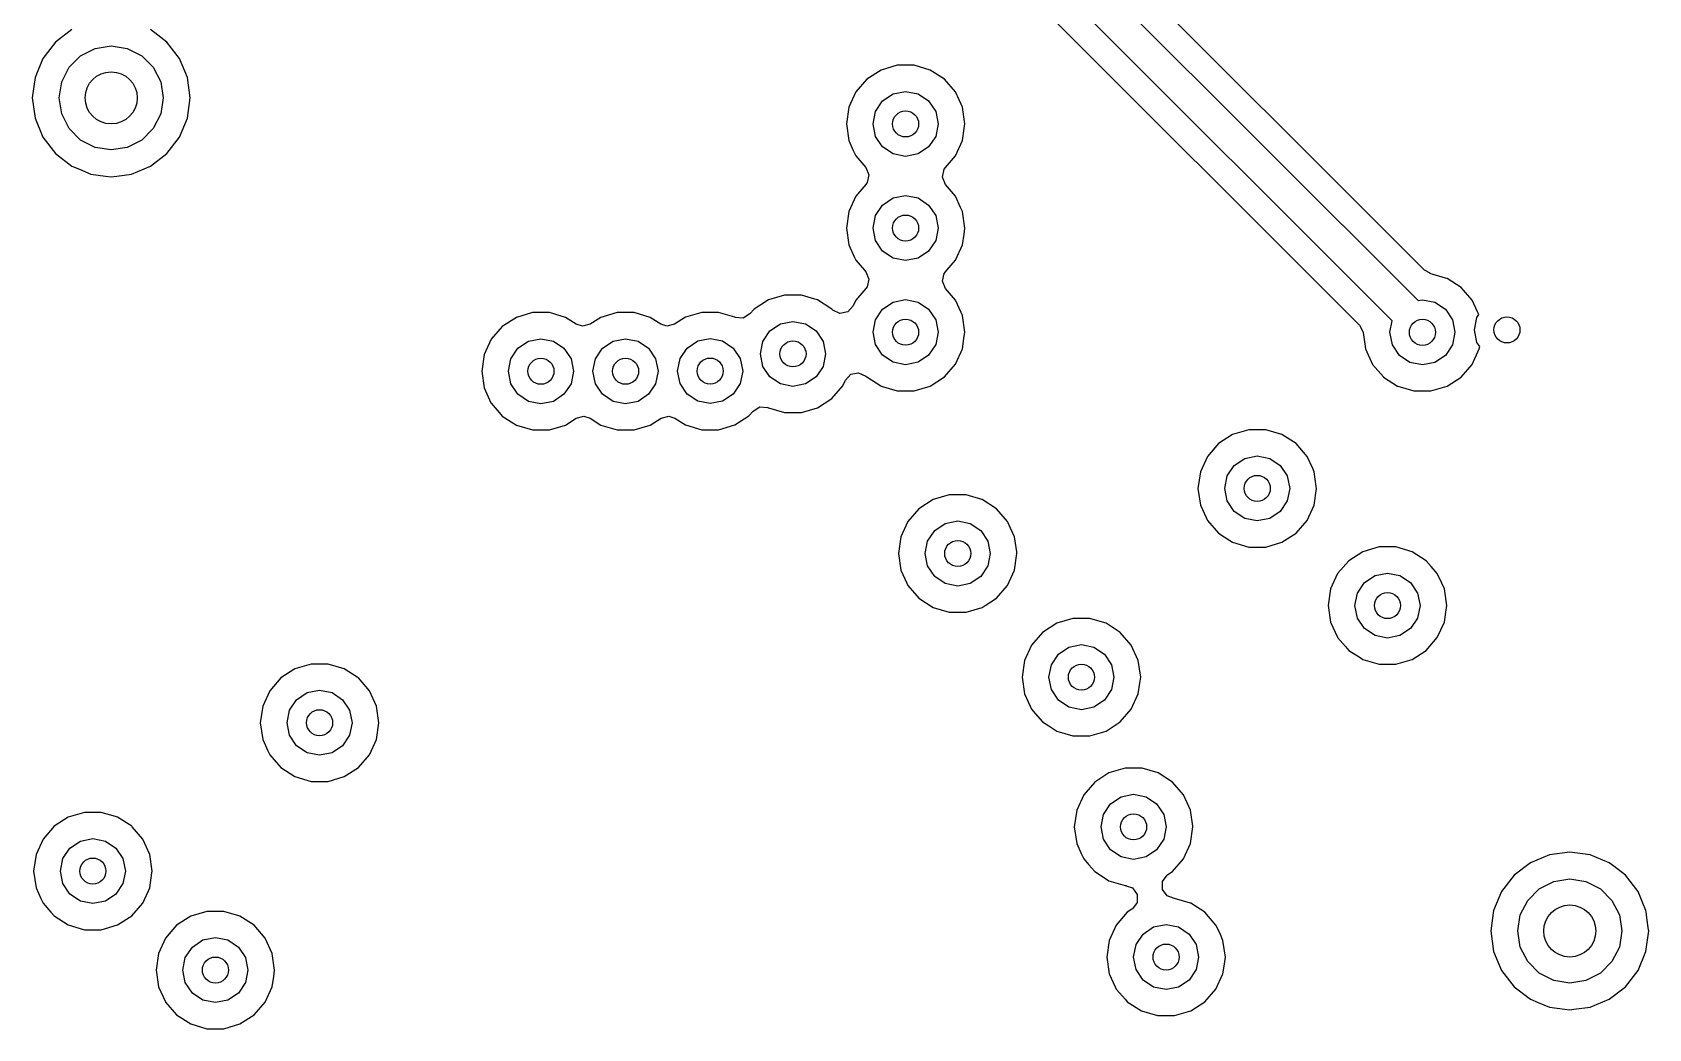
# Model space of a CAD drawing. Extents: x 0.4 to 10.6, y -8.1 to -0.4.
# Drawn here: x 5.9722 to 6.4608, y -2.6044 to -2.303 of the extents above; entities that cross this region are included whole.
import ezdxf

# ---------------------------------------------------------------- set-up
doc = ezdxf.new("R2010")
doc.units = 0
doc.header["$MEASUREMENT"] = 0
doc.layers.add('BLACK', color=7, linetype='CONTINUOUS')

msp = doc.modelspace()

# ---------------------------------------------------------------- linework, layer by layer
at = {"layer": 'BLACK', "linetype": 'CONTINUOUS'}
for p, q in [((6.27362, -2.26666), (6.39112, -2.38416)), ((6.3833, -2.39026), (6.26522, -2.27218)), ((6.26009, -2.27822), (6.37344, -2.39156)), ((6.37802, -2.35989), (6.30159, -2.28346)), ((5.9792, -2.30597), (5.97541, -2.31091)), ((5.98414, -2.30218), (5.9792, -2.30597)), ((5.9792, -2.30597), (5.9792, -2.30597)), ((6.01012, -2.30382), (6.00799, -2.30218)), ((6.01292, -2.30597), (6.01012, -2.30382)), ((6.01671, -2.31091), (6.01292, -2.30597)), ((6.01292, -2.30597), (6.01292, -2.30597)), ((6.01292, -2.30597), (6.01292, -2.30597)), ((6.01292, -2.30597), (6.01292, -2.30597)), ((6.01292, -2.30597), (6.01292, -2.30597)), ((5.97541, -2.31091), (5.97303, -2.31666)), ((5.97541, -2.31091), (5.97541, -2.31091)), ((5.98332, -2.31358), (5.98681, -2.31009)), ((5.98681, -2.31009), (5.9912, -2.30786)), ((5.9912, -2.30786), (5.99606, -2.30709)), ((5.99606, -2.30709), (6.00093, -2.30786)), ((6.00093, -2.30786), (6.00532, -2.31009)), ((6.00532, -2.31009), (6.0088, -2.31358)), ((6.0191, -2.31666), (6.01671, -2.31091)), ((6.01671, -2.31091), (6.01671, -2.31091)), ((5.98109, -2.31797), (5.98332, -2.31358)), ((6.0088, -2.31358), (6.01104, -2.31797)), ((6.22878, -2.31441), (6.22449, -2.31717)), ((6.23367, -2.31297), (6.22878, -2.31441)), ((6.22878, -2.31441), (6.22878, -2.31441)), ((6.23877, -2.31297), (6.23367, -2.31297)), ((6.23367, -2.31297), (6.23367, -2.31297)), ((6.24366, -2.31441), (6.23877, -2.31297)), ((6.23877, -2.31297), (6.23877, -2.31297)), ((6.24795, -2.31717), (6.24366, -2.31441)), ((6.24366, -2.31441), (6.24366, -2.31441)), ((6.24366, -2.31441), (6.24366, -2.31441)), ((6.24366, -2.31441), (6.24366, -2.31441)), ((5.97303, -2.31666), (5.97222, -2.32283)), ((5.97303, -2.31666), (5.97303, -2.31666)), ((5.98031, -2.32283), (5.98109, -2.31797)), ((6.01104, -2.31797), (6.01181, -2.32283)), ((6.01991, -2.32283), (6.0191, -2.31666)), ((6.0191, -2.31666), (6.0191, -2.31666)), ((6.22449, -2.31717), (6.22115, -2.32102)), ((6.23245, -2.32162), (6.23622, -2.32087)), ((6.23622, -2.32087), (6.23999, -2.32162)), ((6.25129, -2.32102), (6.24795, -2.31717)), ((6.24795, -2.31717), (6.24795, -2.31717)), ((6.24795, -2.31717), (6.24795, -2.31717)), ((5.97222, -2.32283), (5.97222, -2.32283)), ((5.97222, -2.32283), (5.97303, -2.32901)), ((5.98109, -2.3277), (5.98031, -2.32283)), ((6.01181, -2.32283), (6.01104, -2.3277)), ((6.0191, -2.32901), (6.01991, -2.32283)), ((6.21903, -2.32566), (6.2183, -2.33071)), ((6.22115, -2.32102), (6.21903, -2.32566)), ((6.22713, -2.32694), (6.22926, -2.32375)), ((6.22926, -2.32375), (6.23245, -2.32162)), ((6.23999, -2.32162), (6.24318, -2.32375)), ((6.24318, -2.32375), (6.24531, -2.32694)), ((6.25241, -2.32347), (6.25129, -2.32102)), ((6.25341, -2.32566), (6.25241, -2.32347)), ((6.25414, -2.33071), (6.25341, -2.32566)), ((5.97303, -2.32901), (5.97303, -2.32901)), ((5.97303, -2.32901), (5.97541, -2.33476)), ((5.98332, -2.33209), (5.98109, -2.3277)), ((6.01104, -2.3277), (6.0088, -2.33209)), ((6.01671, -2.33476), (6.0191, -2.32901)), ((6.2183, -2.33071), (6.2183, -2.33071)), ((6.2183, -2.33071), (6.21903, -2.33576)), ((6.22638, -2.33071), (6.22713, -2.32694)), ((6.22713, -2.33448), (6.22638, -2.33071)), ((6.24531, -2.32694), (6.24606, -2.33071)), ((6.24606, -2.33071), (6.24531, -2.33448)), ((6.25394, -2.33213), (6.25414, -2.33071)), ((6.25414, -2.33071), (6.25414, -2.33071)), ((5.97541, -2.33476), (5.97541, -2.33476)), ((5.97541, -2.33476), (5.9792, -2.3397)), ((5.98681, -2.33558), (5.98332, -2.33209)), ((5.9912, -2.33781), (5.98681, -2.33558)), ((6.00532, -2.33558), (6.00093, -2.33781)), ((6.0088, -2.33209), (6.00532, -2.33558)), ((6.01292, -2.3397), (6.01671, -2.33476)), ((6.22926, -2.33767), (6.22713, -2.33448)), ((6.24531, -2.33448), (6.24318, -2.33767)), ((6.25341, -2.33576), (6.25394, -2.33213)), ((5.9792, -2.3397), (5.9792, -2.3397)), ((5.9792, -2.3397), (5.98414, -2.34349)), ((5.99606, -2.33858), (5.9912, -2.33781)), ((6.00093, -2.33781), (5.99606, -2.33858)), ((6.00799, -2.34349), (6.01292, -2.3397)), ((6.21903, -2.33576), (6.22038, -2.33872)), ((6.22038, -2.33872), (6.22115, -2.3404)), ((6.22115, -2.3404), (6.22415, -2.34386)), ((6.23245, -2.3398), (6.22926, -2.33767)), ((6.23622, -2.34055), (6.23245, -2.3398)), ((6.23999, -2.3398), (6.23622, -2.34055)), ((6.24318, -2.33767), (6.23999, -2.3398)), ((6.24825, -2.3439), (6.25129, -2.3404)), ((6.25129, -2.3404), (6.25341, -2.33576)), ((5.98414, -2.34349), (5.98414, -2.34349)), ((5.98414, -2.34349), (5.98414, -2.34349)), ((5.98414, -2.34349), (5.98645, -2.34444)), ((5.98645, -2.34444), (5.98989, -2.34587)), ((6.00223, -2.34587), (6.00799, -2.34349)), ((6.22415, -2.34386), (6.22419, -2.3439)), ((6.22419, -2.3439), (6.22512, -2.34612)), ((6.24732, -2.34679), (6.24786, -2.34444)), ((6.24786, -2.34444), (6.24825, -2.3439)), ((6.24825, -2.3439), (6.24825, -2.3439)), ((5.98989, -2.34587), (5.99436, -2.34646)), ((5.99436, -2.34646), (5.99606, -2.34668)), ((5.99606, -2.34668), (5.99776, -2.34646)), ((5.99606, -2.34668), (5.99606, -2.34668)), ((5.99606, -2.34668), (5.99606, -2.34668)), ((5.99776, -2.34646), (6.00223, -2.34587)), ((6.22419, -2.34901), (6.22115, -2.35252)), ((6.22458, -2.34847), (6.22419, -2.34901)), ((6.22512, -2.34612), (6.22458, -2.34847)), ((6.24825, -2.34901), (6.24732, -2.34679)), ((6.25129, -2.35252), (6.24825, -2.34901)), ((6.22115, -2.35252), (6.21903, -2.35716)), ((6.22926, -2.35525), (6.23245, -2.35311)), ((6.23245, -2.35311), (6.23622, -2.35236)), ((6.23622, -2.35236), (6.23999, -2.35311)), ((6.23999, -2.35311), (6.24318, -2.35525)), ((6.25286, -2.35596), (6.25129, -2.35252)), ((6.21903, -2.35716), (6.2183, -2.3622)), ((6.22638, -2.3622), (6.22713, -2.35844)), ((6.22713, -2.35844), (6.22926, -2.35525)), ((6.24318, -2.35525), (6.24531, -2.35844)), ((6.24531, -2.35844), (6.24606, -2.3622)), ((6.25341, -2.35716), (6.25286, -2.35596)), ((6.25414, -2.3622), (6.25341, -2.35716)), ((6.39306, -2.37493), (6.37802, -2.35989)), ((6.2183, -2.3622), (6.2183, -2.3622)), ((6.2183, -2.3622), (6.21903, -2.36725)), ((6.22713, -2.36597), (6.22638, -2.3622)), ((6.24606, -2.3622), (6.24531, -2.36597)), ((6.25341, -2.36725), (6.25388, -2.36401)), ((6.25388, -2.36401), (6.25414, -2.3622)), ((6.25414, -2.3622), (6.25414, -2.3622)), ((6.21903, -2.36725), (6.22077, -2.37107)), ((6.22926, -2.36916), (6.22713, -2.36597)), ((6.23245, -2.3713), (6.22926, -2.36916)), ((6.24318, -2.36916), (6.23999, -2.3713)), ((6.24531, -2.36597), (6.24318, -2.36916)), ((6.25129, -2.37189), (6.25341, -2.36725)), ((6.22077, -2.37107), (6.22115, -2.37189)), ((6.22115, -2.37189), (6.22378, -2.37493)), ((6.23622, -2.37205), (6.23245, -2.3713)), ((6.23999, -2.3713), (6.23622, -2.37205)), ((6.24863, -2.37497), (6.25129, -2.37189)), ((6.22378, -2.37493), (6.22419, -2.3754)), ((6.22419, -2.3754), (6.22512, -2.37762)), ((6.22512, -2.37762), (6.22458, -2.37997)), ((6.24732, -2.37829), (6.24786, -2.37594)), ((6.24825, -2.38051), (6.24732, -2.37829)), ((6.24786, -2.37594), (6.24825, -2.3754)), ((6.24825, -2.3754), (6.24863, -2.37497)), ((6.39309, -2.37497), (6.39306, -2.37493)), ((6.39477, -2.3758), (6.39309, -2.37497)), ((6.39474, -2.37592), (6.39477, -2.3758)), ((6.39947, -2.37731), (6.39474, -2.37592)), ((6.3999, -2.37744), (6.39947, -2.37731)), ((6.40419, -2.38019), (6.3999, -2.37744)), ((6.3999, -2.37744), (6.3999, -2.37744)), ((6.3999, -2.37744), (6.3999, -2.37744)), ((6.19472, -2.38396), (6.19043, -2.38672)), ((6.19962, -2.38253), (6.19472, -2.38396)), ((6.19472, -2.38396), (6.19472, -2.38396)), ((6.20472, -2.38253), (6.19962, -2.38253)), ((6.19962, -2.38253), (6.19962, -2.38253)), ((6.20875, -2.38371), (6.20472, -2.38253)), ((6.20472, -2.38253), (6.20472, -2.38253)), ((6.20961, -2.38396), (6.20875, -2.38371)), ((6.2139, -2.38672), (6.20961, -2.38396)), ((6.20961, -2.38396), (6.20961, -2.38396)), ((6.20961, -2.38396), (6.20961, -2.38396)), ((6.22115, -2.38401), (6.22036, -2.38575)), ((6.22419, -2.38051), (6.22115, -2.38401)), ((6.22458, -2.37997), (6.22419, -2.38051)), ((6.23245, -2.38461), (6.23622, -2.38386)), ((6.23622, -2.38386), (6.23999, -2.38461)), ((6.25129, -2.38401), (6.24825, -2.38051)), ((6.25298, -2.38771), (6.25129, -2.38401)), ((6.39112, -2.38416), (6.39245, -2.38389)), ((6.39245, -2.38389), (6.39622, -2.38464)), ((6.40753, -2.38405), (6.40419, -2.38019)), ((6.40419, -2.38019), (6.40419, -2.38019)), ((6.40419, -2.38019), (6.40419, -2.38019)), ((6.40911, -2.3875), (6.40753, -2.38405)), ((6.11854, -2.38921), (6.11425, -2.39197)), ((6.12343, -2.38778), (6.11854, -2.38921)), ((6.11854, -2.38921), (6.11854, -2.38921)), ((6.12853, -2.38778), (6.12343, -2.38778)), ((6.12343, -2.38778), (6.12343, -2.38778)), ((6.13343, -2.38921), (6.12853, -2.38778)), ((6.12853, -2.38778), (6.12853, -2.38778)), ((6.13666, -2.39129), (6.13343, -2.38921)), ((6.13343, -2.38921), (6.13343, -2.38921)), ((6.13343, -2.38921), (6.13343, -2.38921)), ((6.13343, -2.38921), (6.13343, -2.38921)), ((6.14411, -2.38921), (6.14088, -2.39129)), ((6.14901, -2.38778), (6.14411, -2.38921)), ((6.14411, -2.38921), (6.14411, -2.38921)), ((6.15411, -2.38778), (6.14901, -2.38778)), ((6.14901, -2.38778), (6.14901, -2.38778)), ((6.159, -2.38921), (6.15411, -2.38778)), ((6.15411, -2.38778), (6.15411, -2.38778)), ((6.16218, -2.39126), (6.159, -2.38921)), ((6.159, -2.38921), (6.159, -2.38921)), ((6.159, -2.38921), (6.159, -2.38921)), ((6.159, -2.38921), (6.159, -2.38921)), ((6.16968, -2.38915), (6.1664, -2.39126)), ((6.17458, -2.38771), (6.16968, -2.38915)), ((6.16968, -2.38915), (6.16968, -2.38915)), ((6.17968, -2.38771), (6.17458, -2.38771)), ((6.17458, -2.38771), (6.17458, -2.38771)), ((6.18457, -2.38915), (6.17968, -2.38771)), ((6.17968, -2.38771), (6.17968, -2.38771)), ((6.18461, -2.38917), (6.18457, -2.38915)), ((6.18457, -2.38915), (6.18457, -2.38915)), ((6.18457, -2.38915), (6.18457, -2.38915)), ((6.18471, -2.38921), (6.18461, -2.38917)), ((6.18481, -2.38922), (6.18471, -2.38921)), ((6.18484, -2.38923), (6.18481, -2.38922)), ((6.18711, -2.38942), (6.18484, -2.38922)), ((6.18484, -2.38922), (6.18484, -2.38923)), ((6.18917, -2.38817), (6.18711, -2.38942)), ((6.19043, -2.38672), (6.18917, -2.38817)), ((6.19043, -2.38672), (6.19043, -2.38672)), ((6.21393, -2.38674), (6.2139, -2.38672)), ((6.21417, -2.387), (6.21393, -2.38674)), ((6.21637, -2.388), (6.21417, -2.387)), ((6.21873, -2.38752), (6.21637, -2.388)), ((6.22036, -2.38575), (6.21873, -2.38752)), ((6.22713, -2.38993), (6.22926, -2.38674)), ((6.22926, -2.38674), (6.23245, -2.38461)), ((6.23999, -2.38461), (6.24318, -2.38674)), ((6.24318, -2.38674), (6.24531, -2.38993)), ((6.25341, -2.38865), (6.25298, -2.38771)), ((6.25414, -2.3937), (6.25341, -2.38865)), ((6.39622, -2.38464), (6.39941, -2.38678)), ((6.39941, -2.38678), (6.40155, -2.38997)), ((6.40817, -2.39301), (6.40892, -2.38924)), ((6.40892, -2.38924), (6.4095, -2.38837)), ((6.4095, -2.38837), (6.40911, -2.3875)), ((6.11425, -2.39197), (6.11091, -2.39582)), ((6.13855, -2.3919), (6.13666, -2.39129)), ((6.14088, -2.39129), (6.13855, -2.3919)), ((6.16407, -2.39187), (6.16218, -2.39126)), ((6.1664, -2.39126), (6.16407, -2.39187)), ((6.19307, -2.39649), (6.19521, -2.3933)), ((6.19521, -2.3933), (6.1984, -2.39117)), ((6.1984, -2.39117), (6.20217, -2.39042)), ((6.20217, -2.39042), (6.20593, -2.39117)), ((6.20593, -2.39117), (6.20913, -2.3933)), ((6.20913, -2.3933), (6.21126, -2.39649)), ((6.22638, -2.3937), (6.22713, -2.38993)), ((6.22713, -2.39747), (6.22638, -2.3937)), ((6.24531, -2.38993), (6.24606, -2.3937)), ((6.24606, -2.3937), (6.24531, -2.39747)), ((6.25386, -2.39565), (6.25414, -2.3937)), ((6.25414, -2.3937), (6.25414, -2.3937)), ((6.37344, -2.39156), (6.37453, -2.39371)), ((6.37453, -2.39371), (6.37454, -2.39376)), ((6.37454, -2.39376), (6.37526, -2.39878)), ((6.38261, -2.39374), (6.3833, -2.39026)), ((6.38336, -2.3975), (6.38261, -2.39374)), ((6.40155, -2.38997), (6.4023, -2.39374)), ((6.4023, -2.39374), (6.40155, -2.3975)), ((6.40892, -2.39678), (6.40817, -2.39301)), ((6.11091, -2.39582), (6.10879, -2.40046)), ((6.11689, -2.40175), (6.11902, -2.39855)), ((6.11902, -2.39855), (6.12222, -2.39642)), ((6.12222, -2.39642), (6.12598, -2.39567)), ((6.12598, -2.39567), (6.12975, -2.39642)), ((6.12975, -2.39642), (6.13294, -2.39855)), ((6.13294, -2.39855), (6.13508, -2.40175)), ((6.14246, -2.40175), (6.1446, -2.39855)), ((6.1446, -2.39855), (6.14779, -2.39642)), ((6.14779, -2.39642), (6.15156, -2.39567)), ((6.15156, -2.39567), (6.15532, -2.39642)), ((6.15532, -2.39642), (6.15851, -2.39855)), ((6.15851, -2.39855), (6.16065, -2.40175)), ((6.16803, -2.40168), (6.17017, -2.39849)), ((6.17017, -2.39849), (6.17336, -2.39636)), ((6.17336, -2.39636), (6.17713, -2.39561)), ((6.17713, -2.39561), (6.18089, -2.39636)), ((6.18089, -2.39636), (6.18409, -2.39849)), ((6.18409, -2.39849), (6.18622, -2.40168)), ((6.19232, -2.40026), (6.19307, -2.39649)), ((6.21126, -2.39649), (6.21201, -2.40026)), ((6.22926, -2.40066), (6.22713, -2.39747)), ((6.24531, -2.39747), (6.24318, -2.40066)), ((6.25129, -2.40339), (6.25341, -2.39875)), ((6.25341, -2.39875), (6.25386, -2.39565)), ((6.37526, -2.39878), (6.37738, -2.40342)), ((6.38549, -2.4007), (6.38336, -2.3975)), ((6.40155, -2.3975), (6.39941, -2.4007)), ((6.40753, -2.40342), (6.40965, -2.39878)), ((6.40976, -2.39802), (6.40892, -2.39678)), ((6.40965, -2.39878), (6.40976, -2.39802)), ((6.10879, -2.40046), (6.10807, -2.40551)), ((6.11614, -2.40551), (6.11689, -2.40175)), ((6.13508, -2.40175), (6.13583, -2.40551)), ((6.14171, -2.40551), (6.14246, -2.40175)), ((6.16065, -2.40175), (6.1614, -2.40551)), ((6.16728, -2.40545), (6.16803, -2.40168)), ((6.18622, -2.40168), (6.18697, -2.40545)), ((6.19307, -2.40403), (6.19232, -2.40026)), ((6.19521, -2.40722), (6.19307, -2.40403)), ((6.21126, -2.40403), (6.20913, -2.40722)), ((6.21201, -2.40026), (6.21126, -2.40403)), ((6.23245, -2.40279), (6.22926, -2.40066)), ((6.23622, -2.40354), (6.23245, -2.40279)), ((6.23999, -2.40279), (6.23622, -2.40354)), ((6.24318, -2.40066), (6.23999, -2.40279)), ((6.24795, -2.40724), (6.25129, -2.40339)), ((6.37738, -2.40342), (6.37738, -2.40342)), ((6.37738, -2.40342), (6.38069, -2.40724)), ((6.38869, -2.40283), (6.38549, -2.4007)), ((6.39245, -2.40358), (6.38869, -2.40283)), ((6.39622, -2.40283), (6.39245, -2.40358)), ((6.39941, -2.4007), (6.39622, -2.40283)), ((6.40419, -2.40728), (6.40753, -2.40342)), ((6.10807, -2.40551), (6.10807, -2.40551)), ((6.10807, -2.40551), (6.10879, -2.41056)), ((6.11689, -2.40928), (6.11614, -2.40551)), ((6.13583, -2.40551), (6.13508, -2.40928)), ((6.14246, -2.40928), (6.14171, -2.40551)), ((6.1614, -2.40551), (6.16065, -2.40928)), ((6.16803, -2.40922), (6.16728, -2.40545)), ((6.18697, -2.40545), (6.18622, -2.40922)), ((6.1984, -2.40935), (6.19521, -2.40722)), ((6.20913, -2.40722), (6.20593, -2.40935)), ((6.21724, -2.40995), (6.21803, -2.40822)), ((6.21803, -2.40822), (6.21966, -2.40644)), ((6.21966, -2.40644), (6.22202, -2.40596)), ((6.22202, -2.40596), (6.22421, -2.40696)), ((6.22421, -2.40696), (6.22446, -2.40722)), ((6.22446, -2.40722), (6.22449, -2.40724)), ((6.22449, -2.40724), (6.2287, -2.40995)), ((6.24366, -2.41), (6.24795, -2.40724)), ((6.38069, -2.40724), (6.38072, -2.40728)), ((6.38072, -2.40728), (6.38495, -2.41)), ((6.3999, -2.41004), (6.40419, -2.40728)), ((6.10879, -2.41056), (6.11086, -2.41509)), ((6.11902, -2.41247), (6.11689, -2.40928)), ((6.12222, -2.41461), (6.11902, -2.41247)), ((6.13294, -2.41247), (6.12975, -2.41461)), ((6.13508, -2.40928), (6.13294, -2.41247)), ((6.1446, -2.41247), (6.14246, -2.40928)), ((6.14779, -2.41461), (6.1446, -2.41247)), ((6.15851, -2.41247), (6.15532, -2.41461)), ((6.16065, -2.40928), (6.15851, -2.41247)), ((6.17017, -2.41241), (6.16803, -2.40922)), ((6.17336, -2.41454), (6.17017, -2.41241)), ((6.18409, -2.41241), (6.18089, -2.41454)), ((6.18622, -2.40922), (6.18409, -2.41241)), ((6.20217, -2.4101), (6.1984, -2.40935)), ((6.20593, -2.40935), (6.20217, -2.4101)), ((6.20961, -2.41656), (6.2139, -2.4138)), ((6.2139, -2.4138), (6.21724, -2.40995)), ((6.2287, -2.40995), (6.22878, -2.41)), ((6.22878, -2.41), (6.23367, -2.41144)), ((6.23367, -2.41144), (6.23367, -2.41144)), ((6.23367, -2.41144), (6.23877, -2.41144)), ((6.23877, -2.41144), (6.24366, -2.41)), ((6.23877, -2.41144), (6.23877, -2.41144)), ((6.38495, -2.41), (6.38501, -2.41004)), ((6.38501, -2.41004), (6.3899, -2.41147)), ((6.3899, -2.41147), (6.3899, -2.41147)), ((6.3899, -2.41147), (6.395, -2.41147)), ((6.395, -2.41147), (6.3999, -2.41004)), ((6.395, -2.41147), (6.395, -2.41147)), ((6.11086, -2.41509), (6.11091, -2.4152)), ((6.11091, -2.4152), (6.11334, -2.418)), ((6.11334, -2.418), (6.11425, -2.41905)), ((6.12598, -2.41535), (6.12222, -2.41461)), ((6.12975, -2.41461), (6.12598, -2.41535)), ((6.15156, -2.41535), (6.14779, -2.41461)), ((6.15532, -2.41461), (6.15156, -2.41535)), ((6.17713, -2.41529), (6.17336, -2.41454)), ((6.18089, -2.41454), (6.17713, -2.41529)), ((6.18886, -2.41899), (6.19012, -2.41754)), ((6.19012, -2.41754), (6.19218, -2.41629)), ((6.19218, -2.41629), (6.19445, -2.41649)), ((6.19445, -2.41649), (6.19445, -2.41648)), ((6.19445, -2.41648), (6.19448, -2.41649)), ((6.19448, -2.41649), (6.19458, -2.4165)), ((6.19458, -2.4165), (6.19469, -2.41654)), ((6.19469, -2.41654), (6.19472, -2.41656)), ((6.19472, -2.41656), (6.19472, -2.41656)), ((6.19472, -2.41656), (6.19962, -2.418)), ((6.19962, -2.418), (6.19962, -2.418)), ((6.19962, -2.418), (6.20472, -2.418)), ((6.20472, -2.418), (6.20961, -2.41656)), ((6.20472, -2.418), (6.20472, -2.418)), ((6.11425, -2.41905), (6.11854, -2.42181)), ((6.11854, -2.42181), (6.11854, -2.42181)), ((6.11854, -2.42181), (6.12343, -2.42325)), ((6.12343, -2.42325), (6.12343, -2.42325)), ((6.12343, -2.42325), (6.12853, -2.42325)), ((6.12853, -2.42325), (6.13343, -2.42181)), ((6.12853, -2.42325), (6.12853, -2.42325)), ((6.13343, -2.42181), (6.13666, -2.41973)), ((6.13666, -2.41973), (6.13899, -2.41912)), ((6.13899, -2.41912), (6.14088, -2.41973)), ((6.14088, -2.41973), (6.14411, -2.42181)), ((6.14411, -2.42181), (6.14901, -2.42325)), ((6.14901, -2.42325), (6.14901, -2.42325)), ((6.14901, -2.42325), (6.15411, -2.42325)), ((6.15411, -2.42325), (6.159, -2.42181)), ((6.15411, -2.42325), (6.15411, -2.42325)), ((6.159, -2.42181), (6.16228, -2.4197)), ((6.16228, -2.4197), (6.16461, -2.41909)), ((6.16461, -2.41909), (6.1665, -2.4197)), ((6.1665, -2.4197), (6.16892, -2.42126)), ((6.16892, -2.42126), (6.16968, -2.42175)), ((6.16968, -2.42175), (6.17458, -2.42319)), ((6.17458, -2.42319), (6.17458, -2.42319)), ((6.17458, -2.42319), (6.17968, -2.42319)), ((6.17968, -2.42319), (6.18457, -2.42175)), ((6.17968, -2.42319), (6.17968, -2.42319)), ((6.18457, -2.42175), (6.18886, -2.41899)), ((6.33997, -2.42321), (6.33508, -2.42465)), ((6.34507, -2.42321), (6.33997, -2.42321)), ((6.33997, -2.42321), (6.33997, -2.42321)), ((6.34996, -2.42465), (6.34507, -2.42321)), ((6.34507, -2.42321), (6.34507, -2.42321)), ((6.33079, -2.4274), (6.32745, -2.43126)), ((6.33508, -2.42465), (6.33079, -2.4274)), ((6.33508, -2.42465), (6.33508, -2.42465)), ((6.35425, -2.4274), (6.34996, -2.42465)), ((6.34996, -2.42465), (6.34996, -2.42465)), ((6.34996, -2.42465), (6.34996, -2.42465)), ((6.34996, -2.42465), (6.34996, -2.42465)), ((6.35759, -2.43126), (6.35425, -2.4274)), ((6.35425, -2.4274), (6.35425, -2.4274)), ((6.35425, -2.4274), (6.35425, -2.4274)), ((6.32745, -2.43126), (6.32533, -2.4359)), ((6.33556, -2.43399), (6.33875, -2.43185)), ((6.33875, -2.43185), (6.34252, -2.4311)), ((6.34252, -2.4311), (6.34629, -2.43185)), ((6.34629, -2.43185), (6.34948, -2.43399)), ((6.35928, -2.43494), (6.35759, -2.43126)), ((6.32533, -2.4359), (6.3246, -2.44094)), ((6.33268, -2.44094), (6.33343, -2.43718)), ((6.33343, -2.43718), (6.33556, -2.43399)), ((6.34948, -2.43399), (6.35161, -2.43718)), ((6.35161, -2.43718), (6.35236, -2.44094)), ((6.35971, -2.4359), (6.35928, -2.43494)), ((6.36036, -2.44039), (6.35971, -2.4359)), ((6.24942, -2.44289), (6.24452, -2.44433)), ((6.25452, -2.44289), (6.24942, -2.44289)), ((6.24942, -2.44289), (6.24942, -2.44289)), ((6.25928, -2.44429), (6.25452, -2.44289)), ((6.25452, -2.44289), (6.25452, -2.44289)), ((6.3246, -2.44094), (6.3246, -2.44094)), ((6.3246, -2.44094), (6.32533, -2.44599)), ((6.33343, -2.44471), (6.33268, -2.44094)), ((6.35236, -2.44094), (6.35161, -2.44471)), ((6.35971, -2.44599), (6.36044, -2.44094)), ((6.36044, -2.44094), (6.36036, -2.44039)), ((6.24023, -2.44709), (6.23689, -2.45094)), ((6.24452, -2.44433), (6.24023, -2.44709)), ((6.24452, -2.44433), (6.24452, -2.44433)), ((6.25941, -2.44433), (6.25928, -2.44429)), ((6.2637, -2.44709), (6.25941, -2.44433)), ((6.25941, -2.44433), (6.25941, -2.44433)), ((6.25941, -2.44433), (6.25941, -2.44433)), ((6.26704, -2.45094), (6.2637, -2.44709)), ((6.2637, -2.44709), (6.2637, -2.44709)), ((6.2637, -2.44709), (6.2637, -2.44709)), ((6.32533, -2.44599), (6.32706, -2.44978)), ((6.33556, -2.4479), (6.33343, -2.44471)), ((6.33875, -2.45004), (6.33556, -2.4479)), ((6.34948, -2.4479), (6.34629, -2.45004)), ((6.35161, -2.44471), (6.34948, -2.4479)), ((6.35759, -2.45063), (6.35971, -2.44599)), ((6.23689, -2.45094), (6.23478, -2.45558)), ((6.24501, -2.45367), (6.2482, -2.45154)), ((6.2482, -2.45154), (6.25197, -2.45079)), ((6.25197, -2.45079), (6.25574, -2.45154)), ((6.25574, -2.45154), (6.25893, -2.45367)), ((6.26797, -2.45298), (6.26704, -2.45094)), ((6.32706, -2.44978), (6.32745, -2.45063)), ((6.32745, -2.45063), (6.33079, -2.45449)), ((6.34252, -2.45079), (6.33875, -2.45004)), ((6.34629, -2.45004), (6.34252, -2.45079)), ((6.35425, -2.45449), (6.35759, -2.45063)), ((6.23478, -2.45558), (6.23405, -2.46063)), ((6.24213, -2.46063), (6.24288, -2.45686)), ((6.24288, -2.45686), (6.24501, -2.45367)), ((6.25893, -2.45367), (6.26106, -2.45686)), ((6.26106, -2.45686), (6.26181, -2.46063)), ((6.26916, -2.45558), (6.26797, -2.45298)), ((6.26981, -2.46008), (6.26916, -2.45558)), ((6.33079, -2.45449), (6.33079, -2.45449)), ((6.33079, -2.45449), (6.33422, -2.45669)), ((6.33422, -2.45669), (6.33508, -2.45724)), ((6.33508, -2.45724), (6.33997, -2.45868)), ((6.34507, -2.45868), (6.34996, -2.45724)), ((6.34996, -2.45724), (6.35425, -2.45449)), ((6.23405, -2.46063), (6.23405, -2.46063)), ((6.23405, -2.46063), (6.23478, -2.46568)), ((6.24288, -2.4644), (6.24213, -2.46063)), ((6.26181, -2.46063), (6.26106, -2.4644)), ((6.26916, -2.46568), (6.26989, -2.46063)), ((6.26989, -2.46063), (6.26981, -2.46008)), ((6.33997, -2.45868), (6.33997, -2.45868)), ((6.33997, -2.45868), (6.34507, -2.45868)), ((6.34507, -2.45868), (6.34507, -2.45868)), ((6.37445, -2.46008), (6.37016, -2.46284)), ((6.37934, -2.45864), (6.37445, -2.46008)), ((6.37445, -2.46008), (6.37445, -2.46008)), ((6.38444, -2.45864), (6.37934, -2.45864)), ((6.37934, -2.45864), (6.37934, -2.45864)), ((6.38933, -2.46008), (6.38444, -2.45864)), ((6.38444, -2.45864), (6.38444, -2.45864)), ((6.39362, -2.46284), (6.38933, -2.46008)), ((6.38933, -2.46008), (6.38933, -2.46008)), ((6.38933, -2.46008), (6.38933, -2.46008)), ((6.38933, -2.46008), (6.38933, -2.46008)), ((6.23478, -2.46568), (6.23657, -2.46962)), ((6.24501, -2.46759), (6.24288, -2.4644)), ((6.26106, -2.4644), (6.25893, -2.46759)), ((6.26704, -2.47032), (6.26916, -2.46568)), ((6.36682, -2.46669), (6.3647, -2.47133)), ((6.37016, -2.46284), (6.36682, -2.46669)), ((6.37493, -2.46942), (6.37812, -2.46728)), ((6.37812, -2.46728), (6.38189, -2.46654)), ((6.38189, -2.46654), (6.38566, -2.46728)), ((6.38566, -2.46728), (6.38885, -2.46942)), ((6.39512, -2.46457), (6.39362, -2.46284)), ((6.39362, -2.46284), (6.39362, -2.46284)), ((6.39362, -2.46284), (6.39362, -2.46284)), ((6.39696, -2.46669), (6.39512, -2.46457)), ((6.3983, -2.46962), (6.39696, -2.46669)), ((6.23657, -2.46962), (6.23689, -2.47032)), ((6.23689, -2.47032), (6.23957, -2.47341)), ((6.2482, -2.46972), (6.24501, -2.46759)), ((6.25197, -2.47047), (6.2482, -2.46972)), ((6.25574, -2.46972), (6.25197, -2.47047)), ((6.25893, -2.46759), (6.25574, -2.46972)), ((6.2637, -2.47417), (6.26704, -2.47032)), ((6.3647, -2.47133), (6.36397, -2.47638)), ((6.3728, -2.47261), (6.37493, -2.46942)), ((6.38885, -2.46942), (6.39098, -2.47261)), ((6.39908, -2.47133), (6.3983, -2.46962)), ((6.39981, -2.47638), (6.39908, -2.47133)), ((6.23957, -2.47341), (6.24023, -2.47417)), ((6.24023, -2.47417), (6.24452, -2.47693)), ((6.24452, -2.47693), (6.24452, -2.47693)), ((6.24452, -2.47693), (6.24942, -2.47837)), ((6.25452, -2.47837), (6.25941, -2.47693)), ((6.25941, -2.47693), (6.26027, -2.47638)), ((6.26027, -2.47638), (6.2637, -2.47417)), ((6.36397, -2.47638), (6.36397, -2.47638)), ((6.36397, -2.47638), (6.3647, -2.48143)), ((6.37205, -2.47638), (6.3728, -2.47261)), ((6.3728, -2.48014), (6.37205, -2.47638)), ((6.39098, -2.47261), (6.39173, -2.47638)), ((6.39173, -2.47638), (6.39098, -2.48014)), ((6.39952, -2.47837), (6.39981, -2.47638)), ((6.39981, -2.47638), (6.39981, -2.47638)), ((6.24942, -2.47837), (6.24942, -2.47837)), ((6.24942, -2.47837), (6.25452, -2.47837)), ((6.25452, -2.47837), (6.25452, -2.47837)), ((6.28193, -2.48173), (6.27764, -2.48449)), ((6.28682, -2.4803), (6.28193, -2.48173)), ((6.28193, -2.48173), (6.28193, -2.48173)), ((6.29192, -2.4803), (6.28682, -2.4803)), ((6.28682, -2.4803), (6.28682, -2.4803)), ((6.29578, -2.48143), (6.29192, -2.4803)), ((6.29192, -2.4803), (6.29192, -2.4803)), ((6.29681, -2.48173), (6.29578, -2.48143)), ((6.3011, -2.48449), (6.29681, -2.48173)), ((6.29681, -2.48173), (6.29681, -2.48173)), ((6.29681, -2.48173), (6.29681, -2.48173)), ((6.3647, -2.48143), (6.36676, -2.48595)), ((6.37493, -2.48334), (6.3728, -2.48014)), ((6.39098, -2.48014), (6.38885, -2.48334)), ((6.39696, -2.48607), (6.39908, -2.48143)), ((6.39908, -2.48143), (6.39952, -2.47837)), ((6.27764, -2.48449), (6.2743, -2.48834)), ((6.30444, -2.48834), (6.3011, -2.48449)), ((6.3011, -2.48449), (6.3011, -2.48449)), ((6.3011, -2.48449), (6.3011, -2.48449)), ((6.36676, -2.48595), (6.36682, -2.48607)), ((6.36682, -2.48607), (6.36917, -2.48878)), ((6.37812, -2.48547), (6.37493, -2.48334)), ((6.38189, -2.48622), (6.37812, -2.48547)), ((6.38566, -2.48547), (6.38189, -2.48622)), ((6.38885, -2.48334), (6.38566, -2.48547)), ((6.39362, -2.48992), (6.39696, -2.48607)), ((6.2743, -2.48834), (6.27218, -2.49298)), ((6.28028, -2.49426), (6.28241, -2.49107)), ((6.28241, -2.49107), (6.2856, -2.48894)), ((6.2856, -2.48894), (6.28937, -2.48819)), ((6.28937, -2.48819), (6.29314, -2.48894)), ((6.29314, -2.48894), (6.29633, -2.49107)), ((6.29633, -2.49107), (6.29846, -2.49426)), ((6.30656, -2.49298), (6.30444, -2.48834)), ((6.36917, -2.48878), (6.37016, -2.48992)), ((6.37016, -2.48992), (6.37359, -2.49213)), ((6.38933, -2.49268), (6.39362, -2.48992)), ((6.05161, -2.49551), (6.04732, -2.49827)), ((6.0565, -2.49407), (6.05161, -2.49551)), ((6.05161, -2.49551), (6.05161, -2.49551)), ((6.05651, -2.49407), (6.0565, -2.49407)), ((6.06161, -2.49407), (6.05651, -2.49407)), ((6.0665, -2.49551), (6.06161, -2.49407)), ((6.06161, -2.49407), (6.06161, -2.49407)), ((6.07042, -2.49803), (6.0665, -2.49551)), ((6.0665, -2.49551), (6.0665, -2.49551)), ((6.0665, -2.49551), (6.0665, -2.49551)), ((6.0665, -2.49551), (6.0665, -2.49551)), ((6.27218, -2.49298), (6.27145, -2.49803)), ((6.27953, -2.49803), (6.28028, -2.49426)), ((6.29846, -2.49426), (6.29921, -2.49803)), ((6.30729, -2.49803), (6.30656, -2.49298)), ((6.30656, -2.49298), (6.30656, -2.49298)), ((6.37359, -2.49213), (6.37445, -2.49268)), ((6.37445, -2.49268), (6.37934, -2.49411)), ((6.37934, -2.49411), (6.37934, -2.49411)), ((6.37934, -2.49411), (6.38444, -2.49411)), ((6.38444, -2.49411), (6.38933, -2.49268)), ((6.38444, -2.49411), (6.38444, -2.49411)), ((6.04732, -2.49827), (6.04398, -2.50212)), ((6.07079, -2.49827), (6.07042, -2.49803)), ((6.07413, -2.50212), (6.07079, -2.49827)), ((6.07079, -2.49827), (6.07079, -2.49827)), ((6.07079, -2.49827), (6.07079, -2.49827)), ((6.27145, -2.49803), (6.27145, -2.49803)), ((6.27145, -2.49803), (6.27218, -2.50308)), ((6.28028, -2.5018), (6.27953, -2.49803)), ((6.29921, -2.49803), (6.29846, -2.5018)), ((6.30656, -2.50308), (6.30702, -2.49989)), ((6.30702, -2.49989), (6.30729, -2.49803)), ((6.30729, -2.49803), (6.30729, -2.49803)), ((6.04398, -2.50212), (6.04186, -2.50676)), ((6.04996, -2.50804), (6.0521, -2.50485)), ((6.0521, -2.50485), (6.05529, -2.50272)), ((6.05529, -2.50272), (6.05906, -2.50197)), ((6.05906, -2.50197), (6.06282, -2.50272)), ((6.06282, -2.50272), (6.06601, -2.50485)), ((6.06601, -2.50485), (6.06815, -2.50804)), ((6.07625, -2.50676), (6.07413, -2.50212)), ((6.27218, -2.50308), (6.27386, -2.50676)), ((6.28241, -2.50499), (6.28028, -2.5018)), ((6.2856, -2.50712), (6.28241, -2.50499)), ((6.29633, -2.50499), (6.29314, -2.50712)), ((6.29846, -2.5018), (6.29633, -2.50499)), ((6.30444, -2.50772), (6.30656, -2.50308)), ((6.04186, -2.50676), (6.04114, -2.51181)), ((6.04921, -2.51181), (6.04996, -2.50804)), ((6.06815, -2.50804), (6.0689, -2.51181)), ((6.07697, -2.51181), (6.07625, -2.50676)), ((6.27386, -2.50676), (6.2743, -2.50772)), ((6.2743, -2.50772), (6.2754, -2.50899)), ((6.2754, -2.50899), (6.27764, -2.51157)), ((6.28937, -2.50787), (6.2856, -2.50712)), ((6.29314, -2.50712), (6.28937, -2.50787)), ((6.3011, -2.51157), (6.30444, -2.50772)), ((6.04114, -2.51181), (6.04114, -2.51181)), ((6.04114, -2.51181), (6.04186, -2.51686)), ((6.04996, -2.51558), (6.04921, -2.51181)), ((6.0521, -2.51877), (6.04996, -2.51558)), ((6.06815, -2.51558), (6.06601, -2.51877)), ((6.0689, -2.51181), (6.06815, -2.51558)), ((6.07625, -2.51686), (6.07697, -2.51181)), ((6.27764, -2.51157), (6.27951, -2.51278)), ((6.27951, -2.51278), (6.28193, -2.51433)), ((6.28193, -2.51433), (6.28682, -2.51577)), ((6.28682, -2.51577), (6.28682, -2.51577)), ((6.28682, -2.51577), (6.29192, -2.51577)), ((6.29192, -2.51577), (6.29681, -2.51433)), ((6.29192, -2.51577), (6.29192, -2.51577)), ((6.29681, -2.51433), (6.3011, -2.51157)), ((6.04186, -2.51686), (6.04342, -2.52027)), ((6.04342, -2.52027), (6.04398, -2.5215)), ((6.05529, -2.5209), (6.0521, -2.51877)), ((6.05906, -2.52165), (6.05529, -2.5209)), ((6.06282, -2.5209), (6.05906, -2.52165)), ((6.06601, -2.51877), (6.06282, -2.5209)), ((6.07413, -2.5215), (6.07625, -2.51686)), ((6.04398, -2.5215), (6.04665, -2.52458)), ((6.04665, -2.52458), (6.04732, -2.52535)), ((6.04732, -2.52535), (6.05161, -2.52811)), ((6.0665, -2.52811), (6.07079, -2.52535)), ((6.07079, -2.52535), (6.07413, -2.5215)), ((6.30259, -2.52557), (6.29769, -2.52701)), ((6.30769, -2.52557), (6.30259, -2.52557)), ((6.30259, -2.52557), (6.30259, -2.52557)), ((6.31258, -2.52701), (6.30769, -2.52557)), ((6.30769, -2.52557), (6.30769, -2.52557)), ((6.05161, -2.52811), (6.05161, -2.52811)), ((6.05161, -2.52811), (6.05651, -2.52955)), ((6.05651, -2.52955), (6.05651, -2.52955)), ((6.05651, -2.52955), (6.06161, -2.52955)), ((6.06161, -2.52955), (6.0665, -2.52811)), ((6.06161, -2.52955), (6.06161, -2.52955)), ((6.2934, -2.52976), (6.29006, -2.53362)), ((6.29769, -2.52701), (6.2934, -2.52976)), ((6.29769, -2.52701), (6.29769, -2.52701)), ((6.31687, -2.52976), (6.31258, -2.52701)), ((6.31258, -2.52701), (6.31258, -2.52701)), ((6.31258, -2.52701), (6.31258, -2.52701)), ((6.31258, -2.52701), (6.31258, -2.52701)), ((6.31687, -2.52977), (6.31687, -2.52976)), ((6.32021, -2.53362), (6.31687, -2.52977)), ((6.31687, -2.52977), (6.31687, -2.52977)), ((6.29006, -2.53362), (6.28794, -2.53826)), ((6.29818, -2.53635), (6.30137, -2.53421)), ((6.30137, -2.53421), (6.30514, -2.53346)), ((6.30514, -2.53346), (6.3089, -2.53421)), ((6.3089, -2.53421), (6.3121, -2.53635)), ((6.32182, -2.53714), (6.32021, -2.53362)), ((5.98309, -2.54038), (5.9788, -2.54314)), ((5.98798, -2.53895), (5.98309, -2.54038)), ((5.98309, -2.54038), (5.98309, -2.54038)), ((5.99308, -2.53895), (5.98798, -2.53895)), ((5.98798, -2.53895), (5.98798, -2.53895)), ((5.99733, -2.54019), (5.99308, -2.53895)), ((5.99308, -2.53895), (5.99308, -2.53895)), ((5.99798, -2.54038), (5.99733, -2.54019)), ((6.00227, -2.54314), (5.99798, -2.54038)), ((5.99798, -2.54038), (5.99798, -2.54038)), ((5.99798, -2.54038), (5.99798, -2.54038)), ((6.28794, -2.53826), (6.28722, -2.54331)), ((6.2953, -2.54331), (6.29604, -2.53954)), ((6.29604, -2.53954), (6.29818, -2.53635)), ((6.3121, -2.53635), (6.31423, -2.53954)), ((6.31423, -2.53954), (6.31498, -2.54331)), ((6.32233, -2.53826), (6.32182, -2.53714)), ((6.32303, -2.54314), (6.32233, -2.53826)), ((5.9788, -2.54314), (5.97546, -2.54699)), ((6.00227, -2.54314), (6.00227, -2.54314)), ((6.00227, -2.54314), (6.00227, -2.54314)), ((6.00241, -2.54331), (6.00227, -2.54314)), ((6.00561, -2.54699), (6.00241, -2.54331)), ((6.28722, -2.54331), (6.28722, -2.54331)), ((6.28722, -2.54331), (6.28794, -2.54836)), ((6.29604, -2.54707), (6.2953, -2.54331)), ((6.31498, -2.54331), (6.31423, -2.54707)), ((6.32233, -2.54836), (6.32306, -2.54331)), ((6.32306, -2.54331), (6.32303, -2.54314)), ((5.97546, -2.54699), (5.97334, -2.55163)), ((5.98144, -2.55292), (5.98357, -2.54972)), ((5.98357, -2.54972), (5.98677, -2.54759)), ((5.98677, -2.54759), (5.99053, -2.54684)), ((5.99053, -2.54684), (5.9943, -2.54759)), ((5.9943, -2.54759), (5.99749, -2.54972)), ((5.99749, -2.54972), (5.99963, -2.55292)), ((6.00665, -2.54928), (6.00561, -2.54699)), ((6.00773, -2.55163), (6.00665, -2.54928)), ((6.28794, -2.54836), (6.28934, -2.5514)), ((6.29818, -2.55027), (6.29604, -2.54707)), ((6.30137, -2.5524), (6.29818, -2.55027)), ((6.3121, -2.55027), (6.3089, -2.5524)), ((6.31423, -2.54707), (6.3121, -2.55027)), ((6.32021, -2.55299), (6.32233, -2.54836)), ((5.97334, -2.55163), (5.97262, -2.55668)), ((5.98069, -2.55668), (5.98144, -2.55292)), ((5.99963, -2.55292), (6.00038, -2.55668)), ((6.00845, -2.55668), (6.00773, -2.55163)), ((6.28934, -2.5514), (6.29006, -2.55299)), ((6.29006, -2.55299), (6.29161, -2.55477)), ((6.29161, -2.55477), (6.2934, -2.55685)), ((6.30514, -2.55315), (6.30137, -2.5524)), ((6.3089, -2.5524), (6.30514, -2.55315)), ((6.31687, -2.55685), (6.32021, -2.55299)), ((6.42509, -2.55415), (6.42015, -2.55794)), ((6.43084, -2.55177), (6.42509, -2.55415)), ((6.42509, -2.55415), (6.42509, -2.55415)), ((6.43701, -2.55096), (6.43084, -2.55177)), ((6.43084, -2.55177), (6.43084, -2.55177)), ((6.44318, -2.55177), (6.43701, -2.55096)), ((6.43701, -2.55096), (6.43701, -2.55096)), ((6.44893, -2.55415), (6.44318, -2.55177)), ((6.44318, -2.55177), (6.44318, -2.55177)), ((6.45034, -2.55523), (6.44893, -2.55415)), ((6.44893, -2.55415), (6.44893, -2.55415)), ((6.44893, -2.55415), (6.44893, -2.55415)), ((6.45387, -2.55794), (6.45034, -2.55523)), ((5.97262, -2.55668), (5.97262, -2.55668)), ((5.97262, -2.55668), (5.97334, -2.56173)), ((5.98144, -2.56045), (5.98069, -2.55668)), ((6.00038, -2.55668), (5.99963, -2.56045)), ((6.00773, -2.56173), (6.00838, -2.55717)), ((6.00838, -2.55717), (6.00845, -2.55668)), ((6.00845, -2.55668), (6.00845, -2.55668)), ((6.2934, -2.55685), (6.29724, -2.55931)), ((6.29724, -2.55931), (6.29769, -2.55961)), ((6.29769, -2.55961), (6.30259, -2.56104)), ((6.31385, -2.55984), (6.31526, -2.55789)), ((6.31385, -2.56225), (6.31385, -2.55984)), ((6.31526, -2.55789), (6.31545, -2.55776)), ((6.31545, -2.55776), (6.31687, -2.55685)), ((6.31687, -2.55685), (6.31687, -2.55685)), ((6.31687, -2.55685), (6.31687, -2.55685)), ((6.42015, -2.55794), (6.41636, -2.56288)), ((6.42015, -2.55794), (6.42015, -2.55794)), ((6.42775, -2.56206), (6.43214, -2.55983)), ((6.43214, -2.55983), (6.43701, -2.55906)), ((6.43701, -2.55906), (6.44187, -2.55983)), ((6.44187, -2.55983), (6.44626, -2.56206)), ((6.45766, -2.56288), (6.45387, -2.55794)), ((6.45387, -2.55794), (6.45387, -2.55794)), ((6.45387, -2.55794), (6.45387, -2.55794)), ((6.45387, -2.55794), (6.45387, -2.55794)), ((6.45387, -2.55794), (6.45387, -2.55794)), ((5.97334, -2.56173), (5.97481, -2.56494)), ((5.97481, -2.56494), (5.97546, -2.56637)), ((5.98357, -2.56364), (5.98144, -2.56045)), ((5.98677, -2.56578), (5.98357, -2.56364)), ((5.99749, -2.56364), (5.9943, -2.56578)), ((5.99963, -2.56045), (5.99749, -2.56364)), ((6.00561, -2.56637), (6.00773, -2.56173)), ((6.30259, -2.56104), (6.30259, -2.56104)), ((6.30259, -2.56104), (6.30286, -2.56108)), ((6.30286, -2.56108), (6.30285, -2.56114)), ((6.30285, -2.56114), (6.30483, -2.56179)), ((6.30483, -2.56179), (6.30625, -2.56374)), ((6.30625, -2.56374), (6.30625, -2.56615)), ((6.31526, -2.5642), (6.31385, -2.56225)), ((6.31724, -2.56484), (6.31526, -2.5642)), ((6.31723, -2.5649), (6.31724, -2.56484)), ((6.31751, -2.56494), (6.31723, -2.5649)), ((6.32238, -2.56637), (6.31751, -2.56494)), ((6.41636, -2.56288), (6.41397, -2.56863)), ((6.41636, -2.56288), (6.41636, -2.56288)), ((6.42427, -2.56555), (6.42775, -2.56206)), ((6.44626, -2.56206), (6.44975, -2.56555)), ((6.45909, -2.56634), (6.45766, -2.56288)), ((6.45766, -2.56288), (6.45766, -2.56288)), ((5.97546, -2.56637), (5.97786, -2.56914)), ((5.97786, -2.56914), (5.9788, -2.57022)), ((5.99053, -2.56652), (5.98677, -2.56578)), ((5.9943, -2.56578), (5.99053, -2.56652)), ((6.00227, -2.57022), (6.00561, -2.56637)), ((6.02501, -2.56888), (6.02012, -2.57031)), ((6.03011, -2.56888), (6.02501, -2.56888)), ((6.02501, -2.56888), (6.02501, -2.56888)), ((6.03469, -2.57022), (6.03011, -2.56888)), ((6.03011, -2.56888), (6.03011, -2.56888)), ((6.30323, -2.56914), (6.29989, -2.57299)), ((6.30465, -2.56822), (6.30323, -2.56914)), ((6.30483, -2.56809), (6.30465, -2.56822)), ((6.30625, -2.56615), (6.30483, -2.56809)), ((6.3224, -2.56638), (6.32238, -2.56637)), ((6.32669, -2.56914), (6.3224, -2.56638)), ((6.3224, -2.56638), (6.3224, -2.56638)), ((6.3224, -2.56638), (6.3224, -2.56638)), ((6.33003, -2.57299), (6.32669, -2.56914)), ((6.32669, -2.56914), (6.32669, -2.56914)), ((6.32669, -2.56914), (6.32669, -2.56914)), ((6.41397, -2.56863), (6.41316, -2.5748)), ((6.41397, -2.56863), (6.41397, -2.56863)), ((6.42126, -2.5748), (6.42203, -2.56994)), ((6.42203, -2.56994), (6.42427, -2.56555)), ((6.44975, -2.56555), (6.45199, -2.56994)), ((6.45199, -2.56994), (6.45276, -2.5748)), ((6.46004, -2.56863), (6.45909, -2.56634)), ((6.46009, -2.56902), (6.46004, -2.56863)), ((6.46034, -2.57087), (6.46009, -2.56902)), ((5.9788, -2.57022), (5.98309, -2.57298)), ((5.98309, -2.57298), (5.98309, -2.57298)), ((5.98309, -2.57298), (5.98798, -2.57442)), ((5.98798, -2.57442), (5.98798, -2.57442)), ((5.98798, -2.57442), (5.99308, -2.57442)), ((5.99308, -2.57442), (5.99798, -2.57298)), ((5.99308, -2.57442), (5.99308, -2.57442)), ((5.99798, -2.57298), (6.00227, -2.57022)), ((6.01582, -2.57307), (6.01248, -2.57693)), ((6.02012, -2.57031), (6.01582, -2.57307)), ((6.02012, -2.57031), (6.02012, -2.57031)), ((6.035, -2.57031), (6.03469, -2.57022)), ((6.03929, -2.57307), (6.035, -2.57031)), ((6.035, -2.57031), (6.035, -2.57031)), ((6.035, -2.57031), (6.035, -2.57031)), ((6.04263, -2.57693), (6.03929, -2.57307)), ((6.03929, -2.57307), (6.03929, -2.57307)), ((6.03929, -2.57307), (6.03929, -2.57307)), ((6.29989, -2.57299), (6.29777, -2.57763)), ((6.308, -2.57572), (6.31119, -2.57358)), ((6.31119, -2.57358), (6.31496, -2.57283)), ((6.31496, -2.57283), (6.31873, -2.57358)), ((6.31873, -2.57358), (6.32192, -2.57572)), ((6.33086, -2.5748), (6.33003, -2.57299)), ((6.33137, -2.57591), (6.33086, -2.5748)), ((6.41316, -2.5748), (6.41316, -2.5748)), ((6.41316, -2.5748), (6.41397, -2.58097)), ((6.42203, -2.57967), (6.42126, -2.5748)), ((6.45276, -2.5748), (6.45199, -2.57967)), ((6.46004, -2.58097), (6.46085, -2.5748)), ((6.4608, -2.57442), (6.46034, -2.57087)), ((6.46085, -2.5748), (6.4608, -2.57442)), ((6.01248, -2.57693), (6.01037, -2.58157)), ((6.01847, -2.58285), (6.0206, -2.57965)), ((6.0206, -2.57965), (6.02379, -2.57752)), ((6.02379, -2.57752), (6.02756, -2.57677)), ((6.02756, -2.57677), (6.03133, -2.57752)), ((6.03133, -2.57752), (6.03452, -2.57965)), ((6.03452, -2.57965), (6.03665, -2.58285)), ((6.04475, -2.58157), (6.04263, -2.57693)), ((6.04263, -2.57693), (6.04263, -2.57693)), ((6.29777, -2.57763), (6.29704, -2.58268)), ((6.30512, -2.58268), (6.30587, -2.57891)), ((6.30587, -2.57891), (6.308, -2.57572)), ((6.32192, -2.57572), (6.32405, -2.57891)), ((6.32405, -2.57891), (6.3248, -2.58268)), ((6.33215, -2.57763), (6.33137, -2.57591)), ((6.33288, -2.58268), (6.33215, -2.57763)), ((6.42427, -2.58406), (6.42203, -2.57967)), ((6.45199, -2.57967), (6.44975, -2.58406)), ((6.01037, -2.58157), (6.00964, -2.58661)), ((6.01772, -2.58661), (6.01847, -2.58285)), ((6.03665, -2.58285), (6.0374, -2.58661)), ((6.04548, -2.58661), (6.04475, -2.58157)), ((6.29704, -2.58268), (6.29704, -2.58268)), ((6.29704, -2.58268), (6.29777, -2.58773)), ((6.30587, -2.58644), (6.30512, -2.58268)), ((6.3248, -2.58268), (6.32405, -2.58644)), ((6.3324, -2.58604), (6.33288, -2.58268)), ((6.33288, -2.58268), (6.33288, -2.58268)), ((6.41397, -2.58097), (6.41397, -2.58098)), ((6.41397, -2.58098), (6.41636, -2.58673)), ((6.42775, -2.58754), (6.42427, -2.58406)), ((6.44975, -2.58406), (6.44626, -2.58754)), ((6.45766, -2.58673), (6.46004, -2.58097)), ((6.00964, -2.58661), (6.00964, -2.58661)), ((6.00964, -2.58661), (6.01037, -2.59166)), ((6.01847, -2.59038), (6.01772, -2.58661)), ((6.0374, -2.58661), (6.03665, -2.59038)), ((6.04475, -2.59166), (6.04519, -2.5886)), ((6.04519, -2.5886), (6.04548, -2.58661)), ((6.04548, -2.58661), (6.04548, -2.58661)), ((6.29777, -2.58773), (6.29957, -2.59166)), ((6.308, -2.58964), (6.30587, -2.58644)), ((6.31119, -2.59177), (6.308, -2.58964)), ((6.32192, -2.58964), (6.31873, -2.59177)), ((6.32405, -2.58644), (6.32192, -2.58964)), ((6.33003, -2.59236), (6.33215, -2.58773)), ((6.33215, -2.58773), (6.3324, -2.58604)), ((6.41636, -2.58673), (6.41636, -2.58673)), ((6.41636, -2.58673), (6.42014, -2.59166)), ((6.43214, -2.58978), (6.42775, -2.58754)), ((6.44626, -2.58754), (6.44187, -2.58978)), ((6.45387, -2.59166), (6.45766, -2.58673)), ((6.01037, -2.59166), (6.01245, -2.59622)), ((6.0206, -2.59357), (6.01847, -2.59038)), ((6.02379, -2.59571), (6.0206, -2.59357)), ((6.03452, -2.59357), (6.03133, -2.59571)), ((6.03665, -2.59038), (6.03452, -2.59357)), ((6.04263, -2.5963), (6.04475, -2.59166)), ((6.29957, -2.59166), (6.29989, -2.59236)), ((6.29989, -2.59236), (6.30266, -2.59557)), ((6.31496, -2.59252), (6.31119, -2.59177)), ((6.31873, -2.59177), (6.31496, -2.59252)), ((6.32669, -2.59622), (6.33003, -2.59236)), ((6.42014, -2.59166), (6.42015, -2.59166)), ((6.42015, -2.59166), (6.42509, -2.59545)), ((6.43701, -2.59055), (6.43214, -2.58978)), ((6.44187, -2.58978), (6.43701, -2.59055)), ((6.44893, -2.59545), (6.45387, -2.59166)), ((6.01245, -2.59622), (6.01248, -2.5963)), ((6.01248, -2.5963), (6.01582, -2.60016)), ((6.02756, -2.59646), (6.02379, -2.59571)), ((6.03133, -2.59571), (6.02756, -2.59646)), ((6.03929, -2.60016), (6.04263, -2.5963)), ((6.30266, -2.59557), (6.30323, -2.59622)), ((6.30323, -2.59622), (6.30752, -2.59898)), ((6.30752, -2.59898), (6.30752, -2.59898)), ((6.30752, -2.59898), (6.31241, -2.60041)), ((6.31751, -2.60041), (6.3224, -2.59898)), ((6.3224, -2.59898), (6.32669, -2.59622)), ((6.42509, -2.59545), (6.42509, -2.59545)), ((6.42509, -2.59545), (6.42509, -2.59545)), ((6.42509, -2.59545), (6.42746, -2.59644)), ((6.42746, -2.59644), (6.43084, -2.59784)), ((6.43084, -2.59784), (6.43546, -2.59845)), ((6.43546, -2.59845), (6.43701, -2.59865)), ((6.43701, -2.59865), (6.43824, -2.59849)), ((6.43701, -2.59865), (6.43701, -2.59865)), ((6.43701, -2.59865), (6.43701, -2.59865)), ((6.43824, -2.59849), (6.44318, -2.59784)), ((6.44318, -2.59784), (6.44893, -2.59545)), ((6.01582, -2.60016), (6.01582, -2.60016)), ((6.01582, -2.60016), (6.0201, -2.6029)), ((6.0201, -2.6029), (6.02012, -2.60291)), ((6.02012, -2.60291), (6.02501, -2.60435)), ((6.02501, -2.60435), (6.02501, -2.60435)), ((6.02501, -2.60435), (6.03011, -2.60435)), ((6.03011, -2.60435), (6.035, -2.60291)), ((6.03011, -2.60435), (6.03011, -2.60435)), ((6.035, -2.60291), (6.03929, -2.60016)), ((6.31241, -2.60041), (6.31241, -2.60041)), ((6.31241, -2.60041), (6.31751, -2.60041)), ((6.31751, -2.60041), (6.31751, -2.60041))]:
    msp.add_line(p, q, dxfattribs=at)
at = {"layer": 'BLACK'}
for centre, radius in [((5.99606, -2.32283), 0.00787), ((6.23622, -2.33071), 0.00394), ((6.23622, -2.3622), 0.00394), ((6.41801, -2.39301), 0.00394), ((6.23622, -2.3937), 0.00394), ((6.39245, -2.39374), 0.00394), ((6.20217, -2.40026), 0.00394), ((6.12598, -2.40551), 0.00394), ((6.15156, -2.40551), 0.00394), ((6.17713, -2.40545), 0.00394), ((6.34252, -2.44094), 0.00394), ((6.25197, -2.46063), 0.00394), ((6.38189, -2.47638), 0.00394), ((6.28937, -2.49803), 0.00394), ((6.05906, -2.51181), 0.00394), ((6.30514, -2.54331), 0.00394), ((5.99053, -2.55668), 0.00394), ((6.43701, -2.5748), 0.00787), ((6.31496, -2.58268), 0.00394), ((6.02756, -2.58661), 0.00394)]:
    msp.add_circle(centre, radius, dxfattribs=at)

doc.saveas('drawing.dxf')
